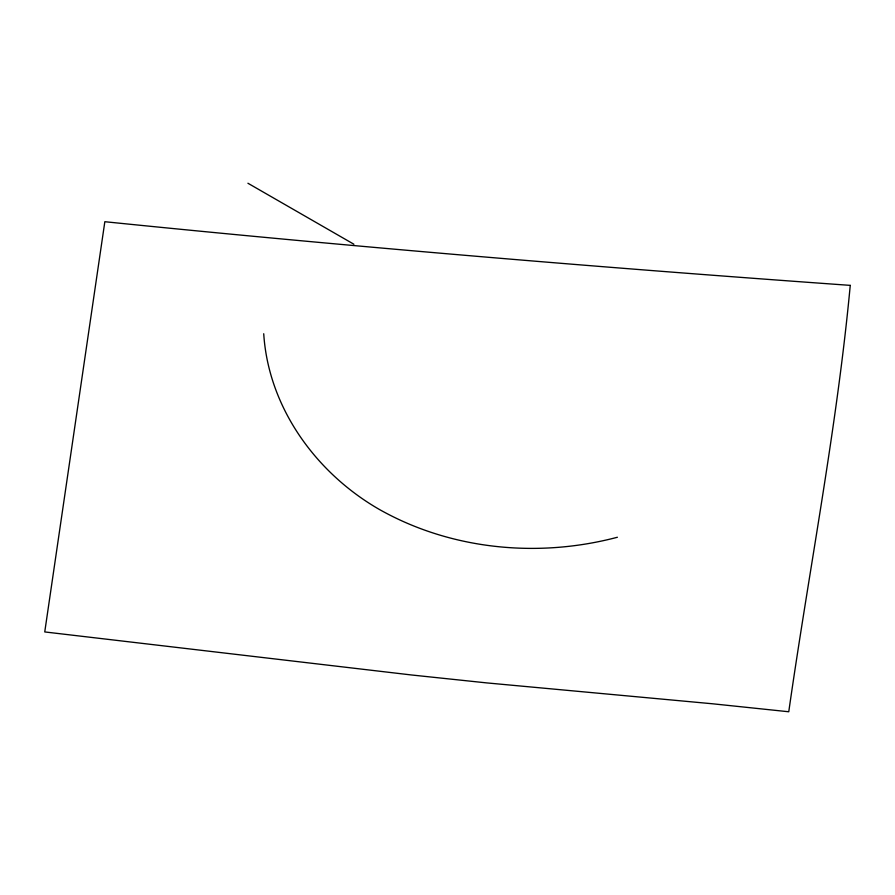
<?xml version="1.0" encoding="UTF-8"?>
<svg xmlns="http://www.w3.org/2000/svg" width="895" height="895" viewBox="0 0 895 895"><rect width="100%" height="100%" fill="white"/><g stroke="black" fill="none" stroke-linecap="round" stroke-linejoin="round"><path stroke-width="1.34" d="M617.382 537.257C538.354 558.189 451.304 549.944 379.67 509.624C316.304 473.388 268.444 407.784 263.723 333.734M247.915 183.24L353.905 244.234M850.25 285.371C836.859 428.381 809.069 569.634 788.763 711.76L712.554 703.783L486.556 682.885L411.487 674.975L44.75 631.937L104.838 221.714C352.943 246.964 601.496 267.605 850.25 285.371"/></g></svg>
